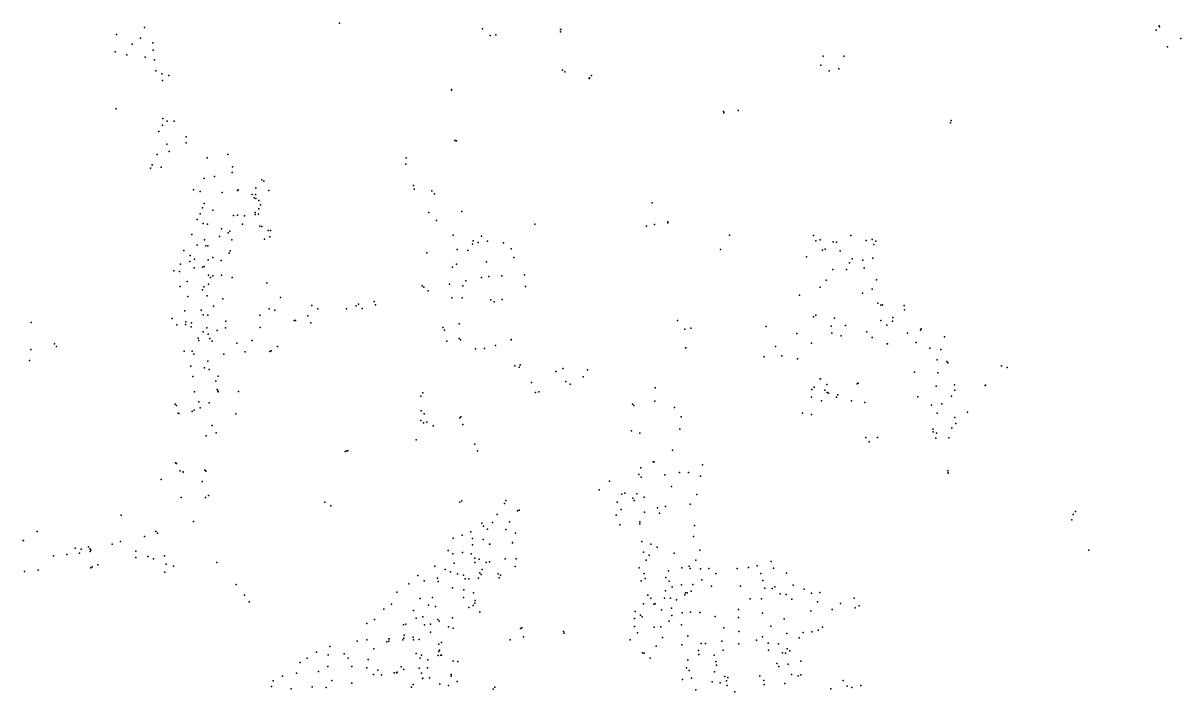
# Model space of a CAD drawing. Header units: millimetres. Extents: x -60275265 to 22802890, y -38578442 to 24337084.
# Drawn here: x -13547378 to -8509378, y -18526304 to -15617304 of the extents above; entities that cross this region are included whole.
import ezdxf

# ---------------------------------------------------------------- set-up
doc = ezdxf.new("R2010")
doc.units = ezdxf.units.MM
doc.header["$MEASUREMENT"] = 0
doc.layers.add('particles', color=7, linetype='Continuous', true_color=0x000000)

msp = doc.modelspace()

# ---------------------------------------------------------------- linework, layer by layer
at = {"layer": 'particles', "color": 93, "true_color": 0x67d435}
for p in [(-12171378, -15617304), (-13141378, -15667304), (-13019378, -15636304), (-11548378, -15642304), (-11208378, -15645304), (-11208378, -15655304), (-11207378, -15645304), (-8617378, -15648304), (-8604378, -15628304), (-8602378, -15633304), (-13072378, -15709304), (-13036378, -15682304), (-12983378, -15702304), (-11515378, -15671304), (-11490378, -15668304), (-8509378, -15684304), (-13146378, -15742304), (-13096378, -15755304), (-13016378, -15765304), (-12981378, -15734304), (-10065378, -15761304), (-9976378, -15761304), (-8567378, -15720304), (-12976378, -15777304), (-10075378, -15800304), (-9998378, -15816304), (-12969378, -15825304), (-12944378, -15837304), (-12941378, -15866304), (-12913378, -15845304), (-11200378, -15821304), (-11190378, -15829304), (-11084378, -15858304), (-11082378, -15855304), (-11073378, -15844304), (-10040378, -15825304), (-11683378, -15905304), (-11683378, -15908304), (-11683378, -15909304), (-13142378, -15989304), (-10499378, -16002304), (-10498378, -16007304), (-10436378, -15997304), (-12941378, -16061304), (-12939378, -16032304), (-12920378, -16044304), (-12890378, -16044304), (-9511378, -16050304), (-9508378, -16040304), (-12956378, -16089304), (-12838378, -16111304), (-12922378, -16143304), (-12837378, -16138304), (-11668378, -16127304), (-11667378, -16127304), (-11661378, -16129304), (-12964378, -16188304), (-12911378, -16176304), (-12746378, -16203304), (-12656378, -16188304), (-11880378, -16203304), (-11880378, -16203304), (-12993378, -16248304), (-12986378, -16234304), (-12947378, -16243304), (-12638378, -16266304), (-12636378, -16242304), (-11882378, -16230304), (-12759378, -16293304), (-12714378, -16284304), (-12508378, -16299304), (-12500378, -16305304), (-12806378, -16342304), (-12776378, -16349304), (-12681378, -16354304), (-12614378, -16345304), (-12611378, -16342304), (-12551378, -16363304), (-12536378, -16363304), (-12535378, -16335304), (-12478378, -16345304), (-11849378, -16323304), (-11845378, -16339304), (-11768378, -16346304), (-11757378, -16360304), (-12766378, -16420304), (-12759378, -16402304), (-12541378, -16377304), (-12534378, -16380304), (-12522378, -16388304), (-12514378, -16407304), (-10809378, -16398304), (-12790378, -16471304), (-12776378, -16446304), (-12721378, -16431304), (-12631378, -16454304), (-12614378, -16453304), (-12584378, -16455304), (-12538378, -16440304), (-12537378, -16449304), (-12523378, -16448304), (-12522378, -16425304), (-11781378, -16440304), (-11638378, -16436304), (-12764378, -16488304), (-12745378, -16492304), (-12684378, -16512304), (-12647378, -16522304), (-12593378, -16491304), (-12517378, -16500304), (-12509378, -16501304), (-12481378, -16519304), (-12471378, -16519304), (-11748378, -16476304), (-11321378, -16492304), (-10834378, -16500304), (-10799378, -16493304), (-10741378, -16481304), (-10741378, -16485304), (-12813378, -16537304), (-12758378, -16560304), (-12692378, -16545304), (-12655378, -16529304), (-12639378, -16560304), (-12496378, -16556304), (-12473378, -16546304), (-11675378, -16540304), (-11588378, -16564304), (-11567378, -16571304), (-11552378, -16543304), (-11526378, -16565304), (-11456378, -16573304), (-10473378, -16540304), (-10108378, -16541304), (-10097378, -16564304), (-10078378, -16559304), (-10022378, -16568304), (-10008378, -16570304), (-9945378, -16541304), (-9879378, -16563304), (-9852378, -16558304), (-9837378, -16566304), (-12848378, -16606304), (-12790378, -16583304), (-12752378, -16585304), (-12743378, -16585304), (-12650378, -16617304), (-12646378, -16607304), (-11791378, -16616304), (-11659378, -16601304), (-11612378, -16606304), (-11591378, -16578304), (-11423378, -16599304), (-10513378, -16602304), (-10068378, -16605304), (-10057378, -16600304), (-9991378, -16607304), (-9845378, -16580304), (-12862378, -16666304), (-12821378, -16654304), (-12820378, -16628304), (-12801378, -16644304), (-12742378, -16647304), (-12722378, -16637304), (-12686378, -16650304), (-11661378, -16665304), (-11530378, -16656304), (-11411378, -16636304), (-10138378, -16634304), (-9951378, -16659304), (-9940378, -16642304), (-9893378, -16648304), (-9850378, -16639304), (-12891378, -16694304), (-12867378, -16697304), (-12803378, -16682304), (-12766378, -16678304), (-12760378, -16676304), (-12740378, -16714304), (-12732378, -16723304), (-12721378, -16716304), (-12684378, -16714304), (-12637378, -16724304), (-11678378, -16678304), (-11552378, -16724304), (-11521378, -16719304), (-11464378, -16716304), (-11365378, -16712304), (-10024378, -16688304), (-9964378, -16688304), (-9887378, -16682304), (-12863378, -16763304), (-12833378, -16741304), (-12761378, -16764304), (-12740378, -16753304), (-12486378, -16747304), (-11811378, -16759304), (-11803378, -16765304), (-11691378, -16752304), (-11633378, -16760304), (-11620378, -16738304), (-11361378, -16763304), (-10078378, -16765304), (-10052378, -16735304), (-9853378, -16774304), (-9833378, -16733304), (-12830378, -16806304), (-12766378, -16777304), (-12746378, -16803304), (-12678378, -16817304), (-12427378, -16811304), (-11784378, -16781304), (-11681378, -16812304), (-11637378, -16812304), (-11512378, -16821304), (-11463378, -16819304), (-10168378, -16801304), (-9895378, -16792304), (-12844378, -16868304), (-12772378, -16865304), (-12719378, -16848304), (-12477378, -16860304), (-12452378, -16865304), (-12291378, -16846304), (-12264378, -16860304), (-12140378, -16860304), (-12098378, -16847304), (-12087378, -16840304), (-12071378, -16859304), (-12020378, -16828304), (-12013378, -16842304), (-11497378, -16830304), (-9827378, -16835304), (-9815378, -16844304), (-9807378, -16842304), (-9713378, -16845304), (-9711378, -16864304), (-13512378, -16919304), (-12899378, -16902304), (-12839378, -16916304), (-12815378, -16921304), (-12763378, -16886304), (-12743378, -16888304), (-12665378, -16914304), (-12517378, -16887304), (-12367378, -16911304), (-12362378, -16911304), (-12308378, -16890304), (-12295378, -16921304), (-11649378, -16925304), (-10700378, -16910304), (-10108378, -16895304), (-10097378, -16887304), (-10016378, -16901304), (-9814378, -16910304), (-9764378, -16914304), (-9763378, -16897304), (-12878378, -16929304), (-12840378, -16928304), (-12816378, -16938304), (-12764378, -16960304), (-12747378, -16943304), (-12742378, -16970304), (-12702378, -16954304), (-12666378, -16942304), (-12516378, -16941304), (-11720378, -16941304), (-11714378, -16953304), (-10667378, -16948304), (-10641378, -16944304), (-10314378, -16937304), (-10180378, -16967304), (-10030378, -16935304), (-10028378, -16966304), (-9987378, -16977304), (-9969378, -16932304), (-9876378, -16960304), (-9789378, -16931304), (-9699378, -16966304), (-9642378, -16952304), (-9639378, -16947304), (-13410378, -17012304), (-13402378, -17024304), (-12785378, -16988304), (-12782378, -16998304), (-12734378, -16989304), (-12725378, -17000304), (-12617378, -17009304), (-12550378, -16998304), (-12440378, -17024304), (-11703378, -17000304), (-11649378, -16989304), (-11644378, -16995304), (-11492378, -17020304), (-11423378, -16993304), (-11423378, -16995304), (-10273378, -17024304), (-10116378, -17009304), (-9853378, -16985304), (-9853378, -16985304), (-9787378, -17012304), (-9786378, -17012304), (-9661378, -17006304), (-9537378, -16982304), (-13514378, -17036304), (-12846378, -17044304), (-12812378, -17044304), (-12804378, -17057304), (-12674378, -17057304), (-12581378, -17047304), (-12474378, -17045304), (-12468378, -17043304), (-11579378, -17034304), (-11540378, -17032304), (-10664378, -17029304), (-10663378, -17029304), (-10322378, -17068304), (-10246378, -17064304), (-10177378, -17078304), (-9601378, -17031304), (-9554378, -17037304), (-13519378, -17085304), (-12818378, -17109304), (-12758378, -17117304), (-12744378, -17088304), (-12738378, -17124304), (-11408378, -17108304), (-11388378, -17113304), (-11384378, -17104304), (-11199378, -17119304), (-11091378, -17125304), (-9569378, -17081304), (-9527378, -17089304), (-9523378, -17094304), (-9289378, -17108304), (-9265378, -17115304), (-12808378, -17154304), (-12708378, -17175304), (-12698378, -17152304), (-11229378, -17133304), (-11186378, -17176304), (-11110378, -17156304), (-10078378, -17165304), (-10077378, -17164304), (-9668378, -17135304), (-9567378, -17138304), (-12802378, -17221304), (-12703378, -17210304), (-12700378, -17217304), (-12698378, -17221304), (-12610378, -17219304), (-11808378, -17225304), (-11335378, -17180304), (-11318378, -17224304), (-11303378, -17221304), (-11167378, -17188304), (-10796378, -17204304), (-10115378, -17211304), (-10104378, -17200304), (-10059378, -17214304), (-10050378, -17189304), (-10048378, -17224304), (-10043378, -17227304), (-9917378, -17186304), (-9913378, -17183304), (-9574378, -17196304), (-9494378, -17191304), (-9492378, -17213304), (-9360378, -17194304), (-9359378, -17192304), (-12886378, -17274304), (-12782378, -17265304), (-12737378, -17268304), (-11816378, -17240304), (-10895378, -17274304), (-10798378, -17262304), (-10117378, -17244304), (-10073378, -17260304), (-10008378, -17244304), (-10002378, -17234304), (-9942378, -17260304), (-9884378, -17267304), (-9654378, -17242304), (-9594378, -17279304), (-9549378, -17273304), (-9507378, -17240304), (-12879378, -17281304), (-12873378, -17314304), (-12870378, -17315304), (-12811378, -17307304), (-12803378, -17300304), (-12777378, -17290304), (-12621378, -17317304), (-11815378, -17303304), (-11802378, -17316304), (-11642378, -17330304), (-10890378, -17281304), (-10712378, -17289304), (-10684378, -17330304), (-10156378, -17313304), (-10116378, -17320304), (-9570378, -17313304), (-9437378, -17310304), (-12724378, -17367304), (-11817378, -17345304), (-11805378, -17356304), (-11791378, -17353304), (-11763378, -17369304), (-11646378, -17334304), (-11634378, -17363304), (-9505378, -17378304), (-9492378, -17333304), (-9488378, -17359304), (-12750378, -17413304), (-12707378, -17399304), (-11837378, -17430304), (-10899378, -17391304), (-10864378, -17400304), (-10689378, -17384304), (-9880378, -17420304), (-9829378, -17419304), (-9589378, -17383304), (-9587378, -17395304), (-9575378, -17422304), (-9572378, -17400304), (-9519378, -17421304), (-12145378, -17480304), (-12138378, -17478304), (-12134378, -17478304), (-11582378, -17448304), (-11570378, -17478304), (-10721378, -17475304), (-9866378, -17438304), (-12884378, -17530304), (-10806378, -17525304), (-10801378, -17526304), (-12879378, -17532304), (-12863378, -17564304), (-12851378, -17569304), (-12851378, -17570304), (-12757378, -17561304), (-12754378, -17563304), (-12752378, -17566304), (-10868378, -17581304), (-10859378, -17552304), (-10755378, -17582304), (-10691378, -17572304), (-10652378, -17572304), (-10591378, -17539304), (-9523378, -17564304), (-9521378, -17573304), (-9521378, -17574304), (-12947378, -17602304), (-12947378, -17602304), (-12768378, -17611304), (-10996378, -17609304), (-10858378, -17592304), (-10726378, -17632304), (-10599378, -17588304), (-12859378, -17681304), (-12754378, -17681304), (-12740378, -17672304), (-11041378, -17647304), (-10942378, -17666304), (-10929378, -17661304), (-10877378, -17665304), (-10845378, -17679304), (-10615378, -17668304), (-12234378, -17701304), (-12208378, -17717304), (-11646378, -17701304), (-11646378, -17701304), (-11638378, -17695304), (-11452378, -17707304), (-11446378, -17694304), (-10962378, -17701304), (-10945378, -17733304), (-10894378, -17684304), (-10888378, -17693304), (-10787378, -17725304), (-10752378, -17719304), (-10644378, -17710304), (-13121378, -17757304), (-11484378, -17754304), (-11396378, -17738304), (-11388378, -17736304), (-10966378, -17758304), (-10843378, -17744304), (-10778378, -17748304), (-8983378, -17778304), (-8977378, -17755304), (-8968378, -17741304), (-13486378, -17829304), (-12969378, -17829304), (-12806378, -17785304), (-11599378, -17830304), (-11551378, -17792304), (-11543378, -17805304), (-11527378, -17819304), (-11505378, -17790304), (-11446378, -17820304), (-11431378, -17787304), (-10951378, -17800304), (-10864378, -17786304), (-10863378, -17795304), (-10625378, -17802304), (-13547378, -17867304), (-13546378, -17867304), (-13160378, -17883304), (-13123378, -17872304), (-13019378, -17850304), (-12962378, -17835304), (-11675378, -17858304), (-11637378, -17845304), (-11591378, -17859304), (-11545378, -17863304), (-11517378, -17883304), (-11516378, -17883304), (-11418378, -17877304), (-11418378, -17878304), (-11404378, -17835304), (-10855378, -17872304), (-10816378, -17884304), (-10630378, -17850304), (-13415378, -17934304), (-13357378, -17928304), (-13320378, -17901304), (-13302378, -17923304), (-13295378, -17906304), (-13262378, -17895304), (-13257378, -17904304), (-13257378, -17904304), (-13255378, -17915304), (-13252378, -17909304), (-13057378, -17914304), (-12932378, -17934304), (-11698378, -17911304), (-11677378, -17925304), (-11635378, -17920304), (-11597378, -17926304), (-11592378, -17887304), (-10848378, -17919304), (-10823378, -17932304), (-10788378, -17896304), (-10714378, -17923304), (-10602378, -17909304), (-8910378, -17909304), (-13247378, -17982304), (-13222378, -17973304), (-13056378, -17941304), (-13005378, -17937304), (-12980378, -17948304), (-12924378, -17970304), (-12893378, -17979304), (-12704378, -17963304), (-11755378, -17979304), (-11672378, -17966304), (-11581378, -17944304), (-11581378, -17963304), (-11563378, -17949304), (-11532378, -17963304), (-11518378, -17960304), (-11450378, -17948304), (-11406378, -17981304), (-11402378, -17948304), (-10836378, -17953304), (-10648378, -17980304), (-10620378, -17953304), (-10391378, -17985304), (-10353378, -17978304), (-10292378, -17959304), (-13541378, -18003304), (-13482378, -17996304), (-13252378, -17986304), (-12931378, -18005304), (-11830378, -18020304), (-11744378, -18032304), (-11710378, -17994304), (-11688378, -18004304), (-11657378, -18012304), (-11630378, -18018304), (-11623378, -18034304), (-11608378, -18035304), (-11565378, -18032304), (-11560378, -18008304), (-11554378, -18015304), (-11549378, -17994304), (-11480378, -18013304), (-11475378, -18030304), (-11470378, -18019304), (-10866378, -17987304), (-10844378, -18011304), (-10840378, -18033304), (-10750378, -18028304), (-10738378, -18000304), (-10681378, -17987304), (-10645378, -17989304), (-10600378, -17991304), (-10563378, -17989304), (-10533378, -18011304), (-10440378, -17990304), (-10337378, -18011304), (-10282378, -17988304), (-10225378, -18010304), (-12620378, -18059304), (-11868378, -18056304), (-11802378, -18043304), (-11741378, -18046304), (-11678378, -18073304), (-11629378, -18082304), (-10858378, -18043304), (-10736378, -18045304), (-10722378, -18069304), (-10682378, -18061304), (-10633378, -18059304), (-10594378, -18039304), (-10552378, -18066304), (-10426378, -18067304), (-10328378, -18041304), (-10320378, -18075304), (-10287378, -18076304), (-10276378, -18069304), (-10196378, -18062304), (-10148378, -18079304), (-12584378, -18105304), (-12564378, -18135304), (-11921378, -18092304), (-11820378, -18120304), (-11765378, -18116304), (-11630378, -18115304), (-11587378, -18095304), (-11580378, -18128304), (-10828378, -18106304), (-10815378, -18119304), (-10756378, -18119304), (-10751378, -18087304), (-10730378, -18119304), (-10704378, -18126304), (-10668378, -18104304), (-10664378, -18095304), (-10657378, -18096304), (-10640378, -18088304), (-10383378, -18121304), (-10334378, -18121304), (-10253378, -18100304), (-10226378, -18102304), (-10202378, -18123304), (-10116378, -18097304), (-10090378, -18135304), (-10080378, -18094304), (-9931378, -18119304), (-11977378, -18166304), (-11944378, -18144304), (-11849378, -18172304), (-11783378, -18149304), (-11752378, -18155304), (-11608378, -18159304), (-11589378, -18151304), (-11582378, -18140304), (-11560378, -18178304), (-10883378, -18176304), (-10847378, -18143304), (-10802378, -18144304), (-10796378, -18143304), (-10769378, -18169304), (-10725378, -18162304), (-10679378, -18183304), (-10643378, -18180304), (-10602378, -18181304), (-10434378, -18168304), (-10330378, -18184304), (-10119378, -18173304), (-10027378, -18168304), (-9990378, -18141304), (-9926378, -18161304), (-9909378, -18152304), (-12051378, -18229304), (-12018378, -18211304), (-11892378, -18235304), (-11881378, -18232304), (-11837378, -18205304), (-11808378, -18200304), (-11801378, -18235304), (-11774378, -18231304), (-11743378, -18211304), (-11737378, -18218304), (-11679378, -18204304), (-10886378, -18207304), (-10860378, -18193304), (-10853378, -18200304), (-10735378, -18219304), (-10724378, -18194304), (-10682378, -18235304), (-10536378, -18198304), (-10434378, -18203304), (-10235378, -18208304), (-11889378, -18279304), (-11774378, -18266304), (-11696378, -18243304), (-11675378, -18249304), (-11382378, -18250304), (-11377378, -18248304), (-11369378, -18286304), (-11196378, -18264304), (-11192378, -18271304), (-10886378, -18242304), (-10874378, -18269304), (-10801378, -18245304), (-10772378, -18243304), (-10655378, -18282304), (-10498378, -18248304), (-10432378, -18264304), (-10330378, -18287304), (-10294378, -18241304), (-10224378, -18272304), (-10152378, -18268304), (-10115378, -18265304), (-10088378, -18258304), (-10068378, -18244304), (-12213378, -18329304), (-12093378, -18306304), (-12051378, -18300304), (-11964378, -18308304), (-11956378, -18296304), (-11955378, -18306304), (-11954378, -18295304), (-11895378, -18300304), (-11891378, -18292304), (-11850378, -18288304), (-11849378, -18300304), (-11824378, -18299304), (-11738378, -18319304), (-11727378, -18311304), (-11427378, -18300304), (-10905378, -18300304), (-10793378, -18327304), (-10764378, -18289304), (-10681378, -18321304), (-10597378, -18316304), (-10577378, -18315304), (-10506378, -18306304), (-10433378, -18317304), (-10356378, -18301304), (-10305378, -18314304), (-10260378, -18317304), (-10170378, -18291304), (-12311378, -18380304), (-12271378, -18353304), (-12220378, -18365304), (-12150378, -18360304), (-12133378, -18379304), (-12046378, -18386304), (-12021378, -18339304), (-11837378, -18359304), (-11820378, -18380304), (-11814378, -18366304), (-11786378, -18387304), (-11741378, -18368304), (-11738378, -18350304), (-11735378, -18345304), (-11729378, -18367304), (-11726378, -18366304), (-10852378, -18356304), (-10844378, -18358304), (-10818378, -18379304), (-10654378, -18387304), (-10608378, -18346304), (-10607378, -18363304), (-10540378, -18366304), (-10500378, -18344304), (-10303378, -18345304), (-10242378, -18357304), (-10229378, -18358304), (-10222378, -18339304), (-10211378, -18347304), (-12341378, -18399304), (-12261378, -18437304), (-12221378, -18416304), (-12116378, -18416304), (-12051378, -18422304), (-12004378, -18431304), (-11902378, -18417304), (-11890378, -18429304), (-11823378, -18423304), (-11787378, -18422304), (-11675378, -18392304), (-11655378, -18394304), (-10660378, -18422304), (-10649378, -18433304), (-10533378, -18394304), (-10530378, -18410304), (-10267378, -18403304), (-10258378, -18416304), (-10218378, -18405304), (-10163378, -18393304), (-12459378, -18478304), (-12418378, -18458304), (-12357378, -18445304), (-12203378, -18477304), (-12116378, -18488304), (-12022378, -18450304), (-11987378, -18452304), (-11932378, -18443304), (-11922378, -18443304), (-11920378, -18440304), (-11814378, -18445304), (-11809378, -18468304), (-11807378, -18466304), (-11778378, -18465304), (-11685378, -18451304), (-11685378, -18458304), (-11658378, -18481304), (-10678378, -18472304), (-10638378, -18467304), (-10548378, -18482304), (-10538378, -18439304), (-10514378, -18487304), (-10494378, -18459304), (-10486378, -18478304), (-10481378, -18463304), (-10341378, -18456304), (-10324378, -18477304), (-10233378, -18489304), (-10203378, -18451304), (-10174378, -18457304), (-10163378, -18452304), (-9979378, -18476304), (-12466378, -18503304), (-12380378, -18513304), (-12289378, -18504304), (-12229378, -18507304), (-11857378, -18505304), (-11850378, -18494304), (-11734378, -18493304), (-11696378, -18499304), (-11502378, -18515304), (-11494378, -18506304), (-10620378, -18518304), (-10484378, -18499304), (-10450378, -18526304), (-10322378, -18494304), (-10032378, -18513304), (-9961378, -18502304), (-9941378, -18507304), (-9902378, -18499304)]:
    msp.add_point(p, dxfattribs=at)

doc.saveas('drawing.dxf')
